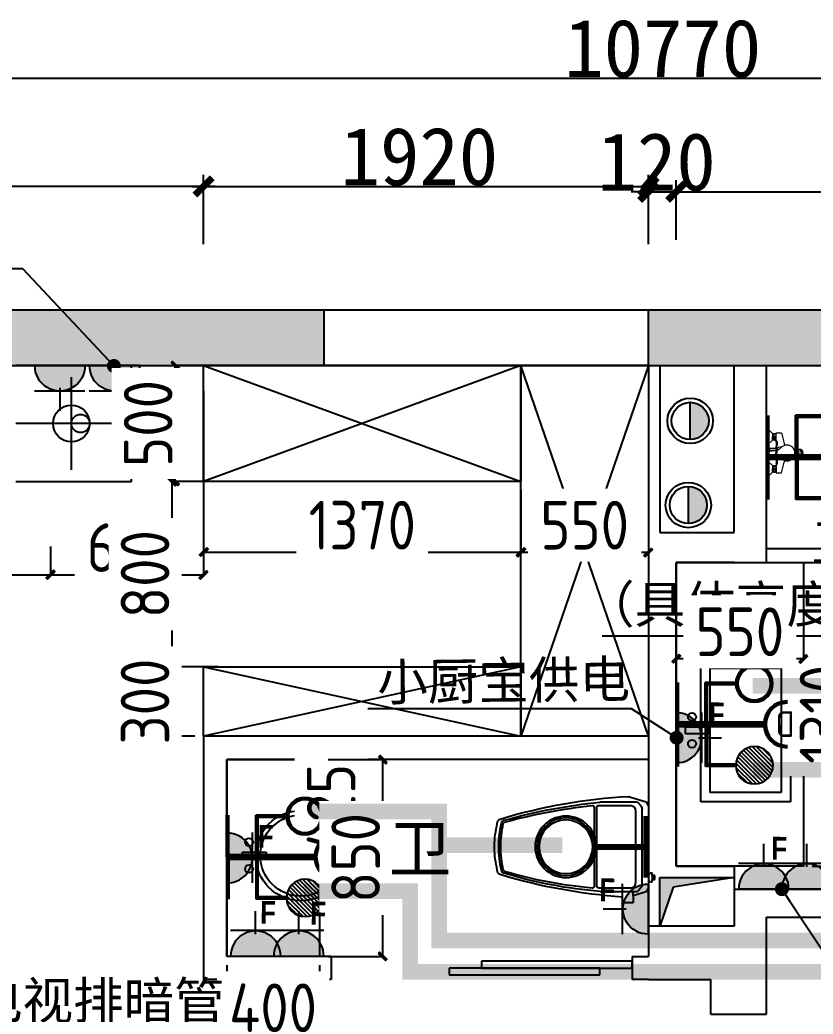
# Model space of a CAD drawing. Extents: x -74236 to 286982, y -14633 to 132816.
# Drawn here: x 120042 to 123466, y 112126 to 116417 of the extents above; entities that cross this region are included whole.
import ezdxf
from ezdxf.enums import TextEntityAlignment as Align

# ---------------------------------------------------------------- set-up
doc = ezdxf.new("R2010")
doc.units = 0
doc.header["$LTSCALE"] = 10
doc.header["$MEASUREMENT"] = 0
doc.header["$PDSIZE"] = 5
doc.linetypes.add('ACAD_ISO03W100', pattern=[30, 12, -18])
doc.linetypes.add('AUDIT_I_120326220249-0', pattern=[0.375, 0.25, -0.125])
for name, color, linetype in [('1活动家具', 4, 'Continuous'), ('8强弱电布置', 3, 'Continuous'), ('9给排水管线', 3, 'Continuous'), ('图框', 4, 'Continuous'), ('家具尺寸', 7, 'Continuous')]:
    doc.layers.add(name, color=color, linetype=linetype)
doc.layers.add('细线', color=251, linetype='Continuous', lineweight=9)
doc.styles.add('pw50', font='simhei.ttf', dxfattribs={"height": 100})
doc.styles.add('ROMANS', font='romans.shx', dxfattribs={"width": 0.7, "bigfont": 'hzdxf.shx'})
doc.styles.get("Standard").update_dxf_attribs({"font": 'gbenor.shx', "bigfont": 'gbcbig.shx'})
doc.styles.add('STYLE1', font='swisscbo.ttf')
doc.styles.add('宋体', font='')
doc.styles.get('宋体').set_extended_font_data('SimSun')
doc.dimstyles.new('TZ1-1', dxfattribs={"dimscale": 60, "dimtxt": 1.5, "dimasz": 1.5, "dimexe": 2, "dimexo": 1, "dimgap": 1, "dimtad": 1, "dimdec": 0, "dimrnd": 0.7, "dimzin": 0, "dimdsep": 46, "dimtxsty": 'ROMANS', "dimblk": 'ARCHTICK', "dimcen": 0, "dimdle": 2, "dimclrd": 250, "dimclre": 9, "dimclrt": 1, "dimadec": 0, "dimazin": 0, "dimtfac": 1, "dimtdec": 0, "dimtix": 1, "dimtmove": 2, "dimatfit": 3, "dimldrblk": 'DOT', "dimfxl": 1, "dimtolj": 1, "dimtzin": 0, "dimarcsym": 0})
doc.dimstyles.new('wl20', dxfattribs={"dimscale": 60, "dimtxt": 1.8, "dimasz": 0.03, "dimexe": 0, "dimexo": 0.625, "dimgap": 0.2, "dimtad": 1, "dimdec": 0, "dimrnd": 0.05, "dimdsep": 46, "dimtxsty": 'Standard', "dimblk": 'BZ', "dimcen": 0.06, "dimclrd": 127, "dimclre": 127, "dimclrt": 1, "dimadec": 0, "dimazin": 0, "dimtfac": 1, "dimtdec": 0, "dimtix": 1, "dimtmove": 2, "dimatfit": 3, "dimldrblk": 'jt', "dimfxl": 1, "dimtvp": 1, "dimtfill": 1, "dimtolj": 1, "dimtzin": 0, "dimarcsym": 0})

# ---------------------------------------------------------------- blocks, each defined once
blk = doc.blocks.new('fghjk')
at = {"layer": '9给排水管线', "color": 8}
for p, q in [((60035.8, -550976.5), (60095.2, -550917.1)), ((60035.8, -550964.6), (60083.4, -550917.1)), ((60037.9, -550986.3), (60105.1, -550919.1)), ((60040.4, -550948.2), (60067, -550921.6)), ((60041.3, -550994.8), (60113.6, -550922.5)), ((60045.8, -551002.2), (60120.9, -550927)), ((60051.3, -551008.6), (60127.3, -550932.5)), ((60057.7, -551014), (60132.8, -550938.9)), ((60065.1, -551018.5), (60137.3, -550946.3)), ((60073.6, -551021.9), (60140.7, -550954.8)), ((59867.5, -550967.1), (59867.5, -551209.2)), ((59951.5, -550970.5), (59951.5, -551205.8)), ((60083.4, -551024), (60142.7, -550964.6)), ((60095.3, -551024), (60142.7, -550976.5)), ((60111.8, -551019.4), (60138.1, -550993)), ((60116.3, -551084.8), (59870.8, -551084.8)), ((60116.2, -551088.2), (59870.8, -551088.2)), ((60116.3, -551091.5), (59870.8, -551091.5))]:
    blk.add_line(p, q, dxfattribs=at)
at = {"layer": '9给排水管线'}
for p, q in [((59864.1, -550967.1), (59864.1, -551209.2)), ((59870.8, -550967.1), (59870.8, -551209.2)), ((59948.1, -550967.1), (59948.1, -551209.2)), ((60035.5, -550967.1), (59948.1, -550967.1)), ((60035.5, -550970.5), (59951.5, -550970.5)), ((59954.8, -550973.9), (59954.8, -551202.4)), ((60035.5, -550973.9), (59954.8, -550973.9)), ((60116.5, -551081.4), (59870.8, -551081.4)), ((60116.5, -551094.9), (59870.8, -551094.9)), ((60035.5, -551209.2), (59948.1, -551209.2)), ((60035.5, -551205.8), (59951.5, -551205.8)), ((60035.5, -551202.4), (59954.8, -551202.4))]:
    blk.add_line(p, q, dxfattribs=at)
for centre, radius in [((60089.3, -550970.5), 53.8), ((60183.4, -551088.2), 67.2), ((60089.3, -551205.8), 53.8)]:
    blk.add_circle(centre, radius, dxfattribs=at)
at = {"layer": '9给排水管线', "color": 8}
for centre, radius in [((60183.4, -551088.2), 63.9), ((60183.4, -551088.2), 60.5), ((60089.3, -551205.8), 50.4), ((60089.3, -551205.8), 47.1)]:
    blk.add_circle(centre, radius, dxfattribs=at)
at = {"layer": '9给排水管线', "color": 8, "text_generation_flag": 4}
blk.add_text('D', height=73.9, rotation=180, dxfattribs=at).set_placement((60177.5, -551088.9), align=Align.MIDDLE_CENTER)
blk = doc.blocks.new('_Dot')
at = {"color": 0, "linetype": 'ByBlock', "lineweight": -2}
blk.add_line((-0.5, 0), (-1, 0), dxfattribs=at)
at = {"color": 0, "linetype": 'ByBlock', "const_width": 0.5}
blk.add_lwpolyline([(-0.25, 0, 1), (0.25, 0, 1)], format="xyb", close=True, dxfattribs=at)
blk = doc.blocks.new('fdgfsz')
for points in [[(145772.2, 99117.6), (141642.2, 99117.6), (141642.2, 98609.1), (141882.2, 98643.3), (141882.2, 98877.6), (145772.2, 98877.6)], [(149582.2, 99117.6), (147172.2, 99117.6), (147172.2, 98877.6), (149342.2, 98877.6), (149582.2, 98877.6)], [(147542.2, 96667.6), (147222.2, 96667.6), (147222.2, 96457.6), (147279.5, 96626.3)]]:
    blk.add_hatch(color=8).paths.add_polyline_path(points)
at = {"ltscale": 3}
for points in [[(147352.7, 98719), (147352.7, 98558.6, 0.414214), (147432.9, 98638.8, 0.414214)], [(147344.8, 98355.8), (147344.8, 98195.4, 0.414214), (147425, 98275.6, 0.414214)]]:
    blk.add_hatch(color=8, dxfattribs=at).paths.add_polyline_path(points)
at = {"color": 8}
for p, q in [((141832.2, 100117.6), (152702.2, 100117.6)), ((145252.2, 99400.9), (145252.2, 99700.9)), ((145252.2, 99400.9), (145252.2, 99700.9)), ((147172.2, 99400.9), (147172.2, 99700.9)), ((145302.2, 99650.9), (141832.2, 99650.9)), ((145202.2, 99650.9), (147222.2, 99650.9)), ((147172.2, 99450.9), (147172.2, 99677.7)), ((147292.2, 99419.9), (147292.2, 99677.7)), ((147292.2, 99419.9), (147292.2, 99677.7)), ((147172.2, 99627.7), (147097.2, 99627.7)), ((147172.2, 99627.7), (147292.2, 99627.7)), ((147242.2, 99627.7), (149392.2, 99627.7)), ((147292.2, 99627.7), (147367.2, 99627.7)), ((141642.2, 99117.6), (149582.2, 99117.6)), ((145772.2, 98877.6), (145772.2, 99117.6)), ((147172.2, 98877.6), (147172.2, 99117.6)), ((141882.2, 98877.6), (149342.2, 98877.6)), ((147172.2, 98877.6), (147172.2, 96327.6)), ((147222.2, 98877.6), (147222.2, 98157.6)), ((147542.2, 98157.6), (147542.2, 98877.6)), ((147682.2, 98027.6), (147682.2, 98877.6)), ((147222.2, 98157.6), (147542.2, 98157.6)), ((147542.2, 98027.6), (147292.2, 98027.6)), ((147292.2, 98027.6), (147292.2, 96717.6)), ((147542.2, 98027.6), (147682.2, 98027.6)), ((147172.2, 97277.6), (145252.2, 97277.6)), ((145252.2, 97277.6), (145252.2, 96227.6)), ((147172.2, 97177.6), (145352.2, 97177.6)), ((145352.2, 97177.6), (145352.2, 96327.6)), ((147292.2, 96717.6), (147542.2, 96717.6)), ((147542.2, 96717.6), (147542.2, 96457.6)), ((147222.2, 96457.6), (147222.2, 96667.6)), ((147222.2, 96667.6), (147542.2, 96667.6)), ((147542.2, 96667.6), (147279.5, 96626.3)), ((147542.2, 96667.6), (147279.5, 96626.3)), ((147279.5, 96626.3), (147222.2, 96457.6)), ((147279.5, 96626.3), (147222.2, 96457.6)), ((147542.2, 96617.6), (148572.2, 96617.6)), ((147682.2, 96078.6), (147682.2, 96497.6)), ((147682.2, 96497.6), (148572.2, 96497.6)), ((147542.2, 96457.6), (147172.2, 96457.6)), ((147172.2, 96457.6), (147172.2, 96457.6)), ((145802.2, 96327.6), (145352.2, 96327.6)), ((145802.2, 96327.6), (145802.2, 96227.6)), ((147102.2, 96327.6), (147102.2, 96227.6)), ((147102.2, 96327.6), (147172.2, 96327.6)), ((145802.2, 96227.6), (145252.2, 96227.6)), ((147172.2, 96227.6), (147102.2, 96227.6)), ((147172.2, 96227.6), (147442.2, 96227.6)), ((147442.2, 96078.6), (147442.2, 96227.6)), ((147442.2, 96078.6), (147682.2, 96078.6))]:
    blk.add_line(p, q, dxfattribs=at)
at = {"color": 8, "ltscale": 3}
for p, q in [((147352.7, 98558.6), (147352.7, 98719)), ((147344.8, 98195.4), (147344.8, 98355.8))]:
    blk.add_line(p, q, dxfattribs=at)
at = {"color": 8, "linetype": 'ByBlock', "const_width": 30}
for points in [[(145289.7, 99688.4), (145214.7, 99613.4)], [(145214.7, 99613.4), (145289.7, 99688.4)], [(147134.7, 99613.4), (147209.7, 99688.4)], [(147134.7, 99590.2), (147209.7, 99665.2)], [(147329.7, 99665.2), (147254.7, 99590.2)], [(147329.7, 99665.2), (147254.7, 99590.2)]]:
    blk.add_lwpolyline(points, dxfattribs=at)
at = {"color": 8, "ltscale": 3}
for centre, radius in [((147352.7, 98638.8), 98), ((147352.7, 98638.8), 80.2), ((147344.8, 98275.6), 98), ((147344.8, 98275.6), 80.2)]:
    blk.add_circle(centre, radius, dxfattribs=at)
at = {"layer": '1活动家具', "color": 8}
for p, q in [((144941, 98877.6), (144441, 98877.6)), ((144941, 98377.6), (144941, 98877.6)), ((147172.2, 98877.6), (145252.2, 98877.6)), ((146622.2, 98877.6), (145252.2, 98377.6)), ((145252.2, 98877.6), (146622.2, 98377.6)), ((145252.2, 98377.6), (145252.2, 98877.6)), ((145252.2, 98877.6), (146622.2, 98877.6)), ((146622.2, 98877.6), (146622.2, 98377.6)), ((147172.2, 97277.6), (146622.2, 98877.6)), ((147172.2, 98877.6), (146622.2, 97277.6)), ((146622.2, 97277.6), (146622.2, 98877.6)), ((146622.2, 98877.6), (147172.2, 98877.6)), ((147172.2, 98877.6), (147172.2, 97277.6)), ((144681.3, 98427.6), (144681.3, 98827.6)), ((144891, 98627.6), (144441, 98627.6)), ((144760.3, 98627.6), (144681.3, 98627.6)), ((144441, 98377.6), (144941, 98377.6)), ((146622.2, 98377.6), (145252.2, 98377.6)), ((146622.2, 98377.6), (145252.2, 98377.6)), ((146622.2, 97277.6), (146622.2, 98377.6)), ((147682.2, 98087.6), (149342.2, 98087.6)), ((147292.2, 96717.6), (147292.2, 98027.6)), ((147292.2, 98027.6), (147841.8, 98027.6)), ((147682.2, 98027.6), (149342.2, 98027.6)), ((147841.8, 98027.6), (147841.8, 96717.6)), ((146622.2, 97577.6), (145252.2, 97277.6)), ((145252.2, 97577.6), (146622.2, 97277.6)), ((145252.2, 97277.6), (145252.2, 97577.6)), ((145252.2, 97577.6), (146622.2, 97577.6)), ((146622.2, 97577.6), (146622.2, 97277.6)), ((147399.3, 96994.7), (147399.3, 97611.8)), ((147399.3, 97611.8), (147785.6, 97611.8)), ((147785.6, 97611.8), (147785.6, 96994.7)), ((147439.3, 97034.7), (147439.3, 97571.8)), ((147439.3, 97571.8), (147745.6, 97571.8)), ((147745.6, 97571.8), (147745.6, 97034.7)), ((147172.2, 97277.6), (145252.2, 97277.6)), ((146622.2, 97277.6), (145252.2, 97277.6)), ((147172.2, 97277.6), (146622.2, 97277.6)), ((147332.4, 97288.7), (147332.4, 97317.8)), ((147332.4, 97317.8), (147434.6, 97317.8)), ((147434.6, 97288.7), (147332.4, 97288.7)), ((147434.6, 97317.8), (147434.6, 97288.7)), ((145352.2, 96327.6), (145352.2, 97177.6)), ((145352.2, 97177.6), (145751.8, 97177.6)), ((145751.8, 97177.6), (145751.8, 96907.8)), ((147086.5, 97018.2), (147163, 96994.5)), ((147745.6, 97034.7), (147439.3, 97034.7)), ((146959.4, 96979.2), (147097.9, 96979.2)), ((147123.1, 96993.5), (146963.3, 96993.5)), ((147163, 96994.5), (147172.2, 96977.4)), ((147172.2, 96977.4), (147172.2, 96800.8)), ((147785.6, 96994.7), (147399.3, 96994.7)), ((146938.1, 96970.9), (146938.1, 96630.6)), ((146949.8, 96630.3), (146949.8, 96971.3)), ((147116.6, 96954.2), (147116.6, 96647.4)), ((147145.4, 96637.4), (147145.4, 96964.1)), ((146508.3, 96800.8), (146508.3, 96817.9)), ((145420.3, 96748.5), (145420.3, 96777.6)), ((145420.3, 96777.6), (145522.6, 96777.6)), ((145522.6, 96777.6), (145522.6, 96748.5)), ((146508.3, 96783.6), (146508.3, 96800.8)), ((147172.2, 96800.8), (147172.2, 96624.2)), ((145522.6, 96748.5), (145420.3, 96748.5)), ((147188.8, 96676.5), (147188.8, 96688.1)), ((147188.8, 96676.5), (147188.8, 96659.5)), ((147200.5, 96676.5), (147188.8, 96676.5)), ((147189.7, 96676.2), (147190.1, 96660.1)), ((147191.5, 96676.3), (147192.9, 96659.7)), ((147195.4, 96659.8), (147194.6, 96676.6)), ((147196.7, 96676.4), (147196.9, 96659.8)), ((147198.4, 96676.5), (147198.6, 96659.8)), ((147200.5, 96659.5), (147200.5, 96676.5)), ((147841.8, 96717.6), (147292.2, 96717.6)), ((147188.8, 96647.9), (147188.8, 96659.5)), ((147188.8, 96659.5), (147200.5, 96659.5)), ((147188.8, 96647.9), (147188.8, 96647.9)), ((145751.8, 96617.3), (145751.8, 96327.6)), ((147097.9, 96622.4), (146959.4, 96622.4)), ((146963.4, 96608.1), (147123.1, 96608.1)), ((147060.6, 96583.9), (147060.6, 96608.1)), ((147106.3, 96589.5), (147106.3, 96608.1)), ((147163, 96607), (147106.3, 96589.5)), ((147106.3, 96589.5), (147106.3, 96558.3)), ((147172.2, 96624.2), (147163, 96607)), ((147060.6, 96558.3), (147060.6, 96583.9)), ((147106.3, 96558.3), (147060.6, 96558.3)), ((145751.8, 96327.6), (145352.2, 96327.6)), ((147102.2, 96307.8), (146452.2, 96307.8)), ((146452.2, 96307.8), (146452.2, 96277.6)), ((147102.2, 96277.6), (147102.2, 96307.8)), ((146962.2, 96277.6), (146312.2, 96277.6)), ((146312.2, 96277.6), (146312.2, 96247.5)), ((146312.2, 96247.5), (146962.2, 96247.5)), ((146452.2, 96277.6), (147102.2, 96277.6)), ((146962.2, 96247.5), (146962.2, 96277.6))]:
    blk.add_line(p, q, dxfattribs=at)
for centre, radius in [((144681.3, 98627.6), 79), ((144720.8, 98627.6), 39.5), ((147360.6, 97361.1), 17.3), ((147360.6, 97245.4), 17.3), ((145672, 96762.6), 194.8), ((145672, 96762.6), 175), ((145448.5, 96820.9), 17.3), ((145448.5, 96705.2), 17.3)]:
    blk.add_circle(centre, radius, dxfattribs=at)
at = {"layer": '1活动家具', "color": 8, "extrusion": (0, 0, -1)}
for centre, major_axis, start_param, end_param in [((147224.9, 94603.4), (-2386.9, -391.6), 1.44464, 1.676182), ((147210.3, 94557.6), (-1731.3, 1731.3), 0.511868, 0.684338), ((147195.7, 94559.1), (-1721.6, -1721.6), 2.088364, 2.246368), ((146929.8, 96970.9), (-5.87, 5.87), 0.669789, 2.356194), ((146959.4, 96969.4), (-6.91, 6.91), -0.594301, 0.785398), ((147092.5, 96955.7), (-17.1, -17.1), 2.580648, 3.989383), ((147100.7, 96953.4), (-32.5, 32.5), 1.295415, 2.120678), ((146954.5, 96798.3), (-315.8, -315.8), 0.829413, 1.044811), ((146542.4, 96898.9), (-17, 17), -0.166727, 0.516829), ((146988, 96801.4), (-326.3, -326.3), 0.784045, 1.006308), ((146988, 96801.4), (-320.4, 320.4), -0.786776, -0.564368), ((146554.2, 96899), (-11.9, -11.9), 0.99502, 2.036929), ((146554.2, 96899), (-5.99, 5.99), -0.580396, 0.447488), ((146954.5, 96803.3), (-315.8, 315.8), -1.044811, -0.829413), ((146988, 96800.2), (-326.3, 326.3), -1.006308, -0.784045), ((146988, 96800.2), (-320.4, 320.4), -1.006428, -0.78402), ((146542.4, 96702.7), (-17, 17), 4.19556, 4.879116), ((147229.5, 98996.7), (-1710.3, -1710.3), 5.567663, 5.788575), ((146554.2, 96702.5), (-11.9, -11.9), 5.82314, 6.858961), ((146554.2, 96702.5), (-5.99, -5.99), 5.835697, 6.863581), ((147120.9, 98572.4), (-1393.4, -1393.4), 5.577814, 5.792339), ((147105.8, 98571.1), (-1907.8, 434.7), 4.578844, 4.775635), ((147187.9, 96670), (-12.8, -12.8), 1.308588, 2.40594), ((147092.5, 96645.9), (-17.1, 17.1), 2.293802, 3.702538), ((147100.7, 96648.2), (-32.5, 32.5), 2.591711, 3.416974), ((147187.9, 96666), (-12.8, 12.8), 3.877245, 4.974598), ((146929.8, 96630.6), (-5.87, 5.87), 2.356194, 4.024956), ((146959.4, 96632.1), (-6.91, 6.91), 3.926991, 5.30669)]:
    blk.add_ellipse(centre, major_axis=major_axis, ratio=1, start_param=start_param, end_param=end_param, dxfattribs=at)
at = {"layer": '细线', "color": 8}
for p, q in [((147682.2, 98602.9), (147689.4, 98602.9)), ((147682.2, 98538.1), (147682.2, 98602.9)), ((147689.4, 98602.9), (147689.4, 98538.1)), ((147689.4, 98602.9), (147707.4, 98584.9)), ((147707.4, 98584.9), (147707.4, 98583.1)), ((147707.4, 98583.1), (147711.9, 98583.1)), ((147707.4, 98583.1), (147707.4, 98570.5)), ((147707.4, 98557.9), (147707.4, 98570.5)), ((147711.9, 98583.1), (147713.7, 98584.9)), ((147711.9, 98583.1), (147711.9, 98570.5)), ((147713.7, 98581.3), (147711.9, 98578.6)), ((147711.9, 98575), (147713.7, 98573.2)), ((147711.9, 98557.9), (147711.9, 98570.5)), ((147711.9, 98566), (147713.7, 98567.8)), ((147713.7, 98581.3), (147713.7, 98584.9)), ((147713.7, 98584.9), (147720.9, 98584.9)), ((147720.9, 98581.3), (147713.7, 98581.3)), ((147713.7, 98573.2), (147720.9, 98573.2)), ((147713.7, 98573.2), (147713.7, 98570.5)), ((147713.7, 98567.8), (147713.7, 98570.5)), ((147713.7, 98567.8), (147720.9, 98567.8)), ((147720.9, 98584.9), (147720.9, 98581.3)), ((147720.9, 98584.9), (147722.7, 98583.1)), ((147720.9, 98581.3), (147722.7, 98579.5)), ((147720.9, 98573.2), (147722.7, 98575)), ((147720.9, 98573.2), (147720.9, 98570.5)), ((147720.9, 98567.8), (147720.9, 98570.5)), ((147720.9, 98567.8), (147722.7, 98566)), ((147724.5, 98583.1), (147722.7, 98583.1)), ((147722.7, 98583.1), (147722.7, 98570.5)), ((147722.7, 98557.9), (147722.7, 98570.5)), ((147724.5, 98583.1), (147724.5, 98587.6)), ((147724.5, 98587.6), (147747, 98587.6)), ((147724.5, 98557.9), (147724.5, 98583.1)), ((147747, 98587.6), (147758.7, 98541.7)), ((147689.4, 98538.1), (147682.2, 98538.1)), ((147682.2, 98512), (147682.2, 98521)), ((147682.2, 98521), (147723.6, 98521)), ((147689.4, 98538.1), (147707.4, 98556.1)), ((147707.4, 98557.9), (147711.9, 98557.9)), ((147707.4, 98556.1), (147707.4, 98557.9)), ((147713.7, 98559.7), (147711.9, 98562.4)), ((147711.9, 98557.9), (147713.7, 98556.1)), ((147720.9, 98559.7), (147713.7, 98559.7)), ((147713.7, 98559.7), (147713.7, 98556.1)), ((147713.7, 98556.1), (147720.9, 98556.1)), ((147720.9, 98559.7), (147722.7, 98561.5)), ((147720.9, 98556.1), (147720.9, 98559.7)), ((147720.9, 98556.1), (147722.7, 98557.9)), ((147724.5, 98557.9), (147722.7, 98557.9)), ((147723.6, 98521), (147723.6, 98514.6)), ((147724.5, 98548), (147724.5, 98557.9)), ((147735.8, 98515.7), (147748.2, 98526.3)), ((147699, 98512), (147682.2, 98512)), ((147699, 98488.6), (147682.2, 98488.6)), ((147682.2, 98488.6), (147682.2, 98479.6)), ((147682.2, 98479.6), (147723.6, 98479.6)), ((147687.6, 98511.1), (147721.8, 98513.8)), ((147687.6, 98511.1), (147687.6, 98500.3)), ((147687.6, 98489.5), (147687.6, 98500.3)), ((147687.6, 98489.5), (147721.8, 98486.8)), ((147687.7, 98508.8), (147721.9, 98511.5)), ((147687.7, 98491.7), (147721.9, 98489)), ((147689.4, 98511.1), (147689.4, 98500.3)), ((147689.4, 98489.5), (147689.4, 98500.3)), ((147721.8, 98513.8), (147721.8, 98500.3)), ((147721.8, 98486.8), (147721.8, 98500.3)), ((147723.6, 98479.6), (147723.6, 98486)), ((147727.2, 98513.8), (147727.2, 98500.3)), ((147727.2, 98513.8), (147730.5, 98513.8)), ((147727.2, 98486.8), (147727.2, 98500.3)), ((147727.2, 98486.8), (147730.5, 98486.8)), ((147735.8, 98484.8), (147748.2, 98474.2)), ((147799.1, 98519), (147825.3, 98516.5)), ((147799.5, 98518.3), (147821.7, 98515.6)), ((147800.2, 98483.4), (147825.3, 98485.9)), ((147800.6, 98484.2), (147821.7, 98486.8)), ((147802, 98513.5), (147813.6, 98512)), ((147802.7, 98488.9), (147813.6, 98490.4)), ((147689.4, 98464.3), (147682.2, 98464.3)), ((147682.2, 98464.3), (147682.2, 98431)), ((147689.4, 98399.5), (147689.4, 98464.3)), ((147689.4, 98464.3), (147707.4, 98446.3)), ((147707.4, 98446.3), (147707.4, 98444.5)), ((147707.4, 98444.5), (147707.4, 98431.9)), ((147707.4, 98444.5), (147711.9, 98444.5)), ((147711.9, 98444.5), (147713.7, 98446.3)), ((147711.9, 98444.5), (147711.9, 98431.9)), ((147713.7, 98442.7), (147711.9, 98440)), ((147711.9, 98436.4), (147713.7, 98434.6)), ((147713.7, 98446.3), (147720.9, 98446.3)), ((147713.7, 98442.7), (147713.7, 98446.3)), ((147720.9, 98442.7), (147713.7, 98442.7)), ((147713.7, 98434.6), (147713.7, 98431.9)), ((147713.7, 98434.6), (147720.9, 98434.6)), ((147720.9, 98446.3), (147722.7, 98444.5)), ((147720.9, 98446.3), (147720.9, 98442.7)), ((147720.9, 98442.7), (147722.7, 98440.9)), ((147720.9, 98434.6), (147722.7, 98436.4)), ((147720.9, 98434.6), (147720.9, 98431.9)), ((147722.7, 98444.5), (147722.7, 98431.9)), ((147724.5, 98444.5), (147722.7, 98444.5)), ((147724.5, 98454.4), (147724.5, 98444.5)), ((147724.5, 98444.5), (147724.5, 98419.3)), ((147747, 98414.8), (147758.7, 98460.7)), ((147682.2, 98431), (147682.2, 98412.1)), ((147682.2, 98412.1), (147682.2, 98399.5)), ((147682.2, 98399.5), (147689.4, 98399.5)), ((147689.4, 98399.5), (147707.4, 98417.5)), ((147707.4, 98419.3), (147707.4, 98431.9)), ((147707.4, 98419.3), (147711.9, 98419.3)), ((147707.4, 98417.5), (147707.4, 98419.3)), ((147711.9, 98419.3), (147711.9, 98431.9)), ((147711.9, 98427.4), (147713.7, 98429.2)), ((147713.7, 98421.1), (147711.9, 98423.8)), ((147711.9, 98419.3), (147713.7, 98417.5)), ((147713.7, 98429.2), (147713.7, 98431.9)), ((147713.7, 98429.2), (147720.9, 98429.2)), ((147720.9, 98421.1), (147713.7, 98421.1)), ((147713.7, 98421.1), (147713.7, 98417.5)), ((147713.7, 98417.5), (147720.9, 98417.5)), ((147720.9, 98429.2), (147720.9, 98431.9)), ((147720.9, 98429.2), (147722.7, 98427.4)), ((147720.9, 98421.1), (147722.7, 98422.9)), ((147720.9, 98417.5), (147720.9, 98421.1)), ((147720.9, 98417.5), (147722.7, 98419.3)), ((147722.7, 98419.3), (147722.7, 98431.9)), ((147724.5, 98419.3), (147722.7, 98419.3)), ((147724.5, 98419.3), (147724.5, 98414.8)), ((147724.5, 98414.8), (147747, 98414.8))]:
    blk.add_line(p, q, dxfattribs=at)
for centre, radius, start, end in [((147713, 98529.5), 11, 309.2318, 343.3881), ((147681.5, 98538.9), 44, 343.3881, 11.84), ((147687.5, 98539.7), 42, 329.2774, 8.8068), ((147744.3, 98501.5), 24.3, 82.7672, 147.1919), ((147718.4, 98544.5), 10.8, 8.8068, 55.204), ((147770.4, 98500.3), 34.2, 229.5542, 130.4458), ((147787, 98548.9), 29.2, 194.3003, 211.8624), ((147707.9, 98500.3), 22.9, 151.9275, 208.0725), ((147724.5, 98510.2), 4.5, 53.1301, 126.8699), ((147724.5, 98490.4), 4.5, 233.1301, 306.8699), ((147713, 98472.8), 11, 16.6119, 37.7119), ((147687.5, 98462.6), 42, 351.1932, 30.7226), ((147744.3, 98500.9), 24.3, 218.018, 272.6898), ((147730.5, 98521.9), 8.1, 270, 310.4458), ((147730.5, 98478.7), 8.1, 49.5542, 90), ((147812.3, 98501.7), 10.4, 357.2058, 82.4054), ((147812.3, 98500.7), 10.4, 277.5946, 2.7942), ((147813.5, 98498.1), 19.3, 9.0595, 64.6803), ((147819.7, 98499.2), 16.5, 6.9811, 83.0189), ((147813.5, 98504.2), 19.3, 295.3197, 350.9405), ((147819.7, 98503.2), 16.5, 276.9811, 353.0189), ((147823.7, 98499.5), 17, 5.4923, 84.5077), ((147823.7, 98502.8), 17, 275.4923, 354.5077), ((147681.5, 98463.4), 44, 348.16, 16.6119), ((147718.4, 98457.8), 10.8, 304.796, 351.1932), ((147787, 98453.5), 29.2, 151.6884, 165.6997)]:
    blk.add_arc(centre, radius, start, end, dxfattribs=at)
at = {"color": 8, "style": '宋体'}
for s, p in [('10770', (146809.1, 100122.6)), ('1920', (145843.5, 99655.9)), ('120', (146952.9, 99632.7))]:
    blk.add_text(s, height=250, dxfattribs=at).set_placement(p)
at = {"layer": '1活动家具', "color": 8, "style": 'pw50'}
blk.add_text('主卫', height=200, dxfattribs=at).set_placement((145776.7, 96693.2))
blk = doc.blocks.new('wsreyhurj')
at = {"layer": '8强弱电布置'}
blk.add_hatch(color=256, dxfattribs=at).paths.add_polyline_path([(3424.5, -572418.9), (3100.4, -572418.9, -1.018497)])
for p, q in [((3261.4, -572278.6), (3261.4, -572129.2)), ((3424, -572255.9), (3098, -572255.9)), ((3423.9, -572422.6), (3099.9, -572422.6))]:
    blk.add_line(p, q, dxfattribs=at)
blk.add_arc((3261.9, -572419.7), 162, 358.94996, 181.05004, dxfattribs=at)
blk = doc.blocks.new('BZ')
at = {"layer": '图框', "linetype": 'Continuous'}
blk.add_hatch(color=2, dxfattribs=at).paths.add_polyline_path([(9.6, 6.5), (6.6, 9.4), (-10.5, -7.5), (-7.4, -10.7)])
blk.add_lwpolyline([(-7.4, -10.7), (9.6, 6.5), (6.6, 9.4), (-10.5, -7.5), (-7.4, -10.7)], dxfattribs=at)
blk = doc.blocks.new('*D482')
at = {"layer": '8强弱电布置', "color": 127, "lineweight": -2, "transparency": 16777216}
for p, q in [((118073.8, 114143.5), (118073.8, 114022)), ((120173.8, 114143.5), (120173.8, 114022)), ((118075.6, 114022), (120172, 114022))]:
    blk.add_line(p, q, dxfattribs=at)
at = {"layer": 'Defpoints', "color": 0, "transparency": 16777216}
for p in [(118073.8, 114181), (120173.8, 114181), (120173.8, 114022)]:
    blk.add_point(p, dxfattribs=at)
at = {"layer": '8强弱电布置', "color": 127, "lineweight": -2, "transparency": 16777216, "xscale": 1.8, "yscale": 1.8, "zscale": 1.8, "rotation": 180}
blk.add_blockref('BZ', (118073.8, 114022), dxfattribs=at)
at = {"layer": '8强弱电布置', "color": 127, "lineweight": -2, "transparency": 16777216, "xscale": 1.8, "yscale": 1.8, "zscale": 1.8}
blk.add_blockref('BZ', (120173.8, 114022), dxfattribs=at)
at = {"layer": '8强弱电布置', "color": 1, "transparency": 16777216, "insert": (119123.8, 114139), "char_height": 210, "attachment_point": 5, "bg_fill": 3, "box_fill_scale": 1.25, "bg_fill_color": 256, "bg_fill_true_color": 13158600, "bg_fill_transparency": 0}
blk.add_mtext('\\A1;2100', dxfattribs=at)
blk = doc.blocks.new('jt')
at = {"layer": '图框', "linetype": 'Continuous'}
blk.add_hatch(color=2, dxfattribs=at).paths.add_polyline_path([(-22, 17.7), (-16.7, 22.2), (0, 0), (-16.7, -22), (-22, -17.6), (-5.7, 0)])
blk.add_lwpolyline([(-22, 17.7), (-16.7, 22.2), (0, 0), (-16.7, -22), (-22, -17.6), (-5.7, 0), (-22, 17.7)], dxfattribs=at)
blk = doc.blocks.new('*D483')
at = {"layer": '8强弱电布置', "color": 127, "lineweight": -2, "transparency": 16777216}
for p, q in [((120835, 114817.1), (120835, 114022)), ((120173.8, 114143.5), (120173.8, 114022)), ((120175.6, 114022), (120833.2, 114022))]:
    blk.add_line(p, q, dxfattribs=at)
at = {"layer": 'Defpoints', "color": 0, "transparency": 16777216}
for p in [(120835, 114854.6), (120173.8, 114181), (120835, 114022)]:
    blk.add_point(p, dxfattribs=at)
at = {"layer": '8强弱电布置', "color": 127, "lineweight": -2, "transparency": 16777216, "xscale": 1.8, "yscale": 1.8, "zscale": 1.8, "rotation": 180}
blk.add_blockref('BZ', (120173.8, 114022), dxfattribs=at)
at = {"layer": '8强弱电布置', "color": 127, "lineweight": -2, "transparency": 16777216, "xscale": 1.8, "yscale": 1.8, "zscale": 1.8}
blk.add_blockref('BZ', (120835, 114022), dxfattribs=at)
at = {"layer": '8强弱电布置', "color": 1, "transparency": 16777216, "insert": (120504.4, 114139), "char_height": 210, "attachment_point": 5, "bg_fill": 3, "box_fill_scale": 1.25, "bg_fill_color": 256, "bg_fill_true_color": 13158600, "bg_fill_transparency": 0}
blk.add_mtext('\\A1;661', dxfattribs=at)
blk = doc.blocks.new('*D485')
at = {"layer": '8强弱电布置', "color": 127, "lineweight": -2, "transparency": 16777216}
for p, q in [((121172.3, 113224.6), (121502.6, 113224.6)), ((121502.6, 112801.7), (121502.6, 113222.8)), ((121168.1, 112799.9), (121502.6, 112799.9))]:
    blk.add_line(p, q, dxfattribs=at)
at = {"layer": 'Defpoints', "color": 0, "transparency": 16777216}
for p in [(121134.8, 113224.6), (121130.6, 112799.9)]:
    blk.add_point(p, dxfattribs=at)
at = {"layer": '8强弱电布置', "color": 127, "lineweight": -2, "transparency": 16777216, "xscale": 1.8, "yscale": 1.8, "zscale": 1.8}
for p, rotation in [((121502.6, 113224.6), 90), ((121502.6, 112799.9), 270)]:
    blk.add_blockref('BZ', p, dxfattribs=dict(at, rotation=rotation))
at = {"layer": '8强弱电布置', "color": 1, "transparency": 16777216, "insert": (121385.6, 113012.3), "char_height": 210, "attachment_point": 5, "rotation": 90, "bg_fill": 3, "box_fill_scale": 1.25, "bg_fill_color": 256, "bg_fill_true_color": 13158600, "bg_fill_transparency": 0}
blk.add_mtext('\\A1;425', dxfattribs=at)
at = {"layer": 'Defpoints', "color": 0, "transparency": 16777216}
blk.add_point((121502.6, 113224.6), dxfattribs=at)
blk = doc.blocks.new('tghyt')
at = {"layer": '9给排水管线'}
for p, q in [((61296.7, -550935.4), (61296.7, -551112.2)), ((61302.2, -550935.4), (61302.2, -551112.2)), ((61307.7, -550935.4), (61307.7, -551112.2)), ((61158.6, -551018.3), (61296.7, -551018.3)), ((61158.6, -551023.8), (61296.7, -551023.8)), ((61158.6, -551029.3), (61296.7, -551029.3))]:
    blk.add_line(p, q, dxfattribs=at)
for radius in [88.4, 82.9, 77.3]:
    blk.add_circle((61070.2, -551023.8), radius, dxfattribs=at)
blk = doc.blocks.new('*D565')
at = {"layer": 'Defpoints', "color": 0, "transparency": 16777216}
for p in [(120835, 114424.6), (122205, 114424.6), (122205, 114118.8)]:
    blk.add_point(p, dxfattribs=at)
at = {"layer": '家具尺寸', "color": 127, "lineweight": -2, "transparency": 16777216}
for p, q in [((120835, 114387.1), (120835, 114118.8)), ((122205, 114387.1), (122205, 114118.8)), ((120836.8, 114118.8), (122203.2, 114118.8))]:
    blk.add_line(p, q, dxfattribs=at)
at = {"layer": '家具尺寸', "color": 127, "lineweight": -2, "transparency": 16777216, "xscale": 1.8, "yscale": 1.8, "zscale": 1.8, "rotation": 180}
blk.add_blockref('BZ', (120835, 114118.8), dxfattribs=at)
at = {"layer": '家具尺寸', "color": 127, "lineweight": -2, "transparency": 16777216, "xscale": 1.8, "yscale": 1.8, "zscale": 1.8}
blk.add_blockref('BZ', (122205, 114118.8), dxfattribs=at)
at = {"layer": '家具尺寸', "color": 1, "transparency": 16777216, "insert": (121520, 114235.8), "char_height": 210, "attachment_point": 5, "bg_fill": 3, "box_fill_scale": 1.25, "bg_fill_color": 256, "bg_fill_true_color": 13158600, "bg_fill_transparency": 0}
blk.add_mtext('\\A1;1370', dxfattribs=at)
blk = doc.blocks.new('*D566')
at = {"layer": 'Defpoints', "color": 0, "transparency": 16777216}
for p in [(122205, 114387.1), (122755, 114387.1), (122755, 114118.8)]:
    blk.add_point(p, dxfattribs=at)
at = {"layer": '家具尺寸', "color": 127, "lineweight": -2, "transparency": 16777216}
for p, q in [((122205, 114349.6), (122205, 114118.8)), ((122755, 114349.6), (122755, 114118.8)), ((122206.8, 114118.8), (122753.2, 114118.8))]:
    blk.add_line(p, q, dxfattribs=at)
at = {"layer": '家具尺寸', "color": 127, "lineweight": -2, "transparency": 16777216, "xscale": 1.8, "yscale": 1.8, "zscale": 1.8, "rotation": 180}
blk.add_blockref('BZ', (122205, 114118.8), dxfattribs=at)
at = {"layer": '家具尺寸', "color": 127, "lineweight": -2, "transparency": 16777216, "xscale": 1.8, "yscale": 1.8, "zscale": 1.8}
blk.add_blockref('BZ', (122755, 114118.8), dxfattribs=at)
at = {"layer": '家具尺寸', "color": 1, "transparency": 16777216, "insert": (122480, 114235.8), "char_height": 210, "attachment_point": 5, "bg_fill": 3, "box_fill_scale": 1.25, "bg_fill_color": 256, "bg_fill_true_color": 13158600, "bg_fill_transparency": 0}
blk.add_mtext('\\A1;550', dxfattribs=at)
blk = doc.blocks.new('*D567')
at = {"layer": 'Defpoints', "color": 0, "transparency": 16777216}
for p in [(120699, 114424.6), (120835, 114424.6), (120835, 113624.6)]:
    blk.add_point(p, dxfattribs=at)
at = {"layer": '家具尺寸', "color": 127, "lineweight": -2, "transparency": 16777216}
for p, q in [((120797.5, 114424.6), (120699, 114424.6)), ((120699, 113626.4), (120699, 114422.8)), ((120797.5, 113624.6), (120699, 113624.6))]:
    blk.add_line(p, q, dxfattribs=at)
at = {"layer": '家具尺寸', "color": 127, "lineweight": -2, "transparency": 16777216, "xscale": 1.8, "yscale": 1.8, "zscale": 1.8}
for p, rotation in [((120699, 114424.6), 90), ((120699, 113624.6), 270)]:
    blk.add_blockref('BZ', p, dxfattribs=dict(at, rotation=rotation))
at = {"layer": '家具尺寸', "color": 1, "transparency": 16777216, "insert": (120582, 114024.6), "char_height": 210, "attachment_point": 5, "rotation": 90, "bg_fill": 3, "box_fill_scale": 1.25, "bg_fill_color": 256, "bg_fill_true_color": 13158600, "bg_fill_transparency": 0}
blk.add_mtext('\\A1;800', dxfattribs=at)
blk = doc.blocks.new('*D568')
at = {"layer": 'Defpoints', "color": 0, "transparency": 16777216}
for p in [(120935, 113624.6), (120835, 113324.6)]:
    blk.add_point(p, dxfattribs=at)
at = {"layer": '家具尺寸', "color": 127, "lineweight": -2, "transparency": 16777216}
for p, q in [((120699, 113626.4), (120699, 113628.2)), ((120897.5, 113624.6), (120699, 113624.6)), ((120699, 113624.6), (120699, 113324.6)), ((120797.5, 113324.6), (120699, 113324.6)), ((120699, 113322.8), (120699, 113321))]:
    blk.add_line(p, q, dxfattribs=at)
at = {"layer": '家具尺寸', "color": 127, "lineweight": -2, "transparency": 16777216, "xscale": 1.8, "yscale": 1.8, "zscale": 1.8}
for p, rotation in [((120699, 113624.6), 270), ((120699, 113324.6), 90)]:
    blk.add_blockref('BZ', p, dxfattribs=dict(at, rotation=rotation))
at = {"layer": '家具尺寸', "color": 1, "transparency": 16777216, "insert": (120582, 113474.6), "char_height": 210, "attachment_point": 5, "rotation": 90, "bg_fill": 3, "box_fill_scale": 1.25, "bg_fill_color": 256, "bg_fill_true_color": 13158600, "bg_fill_transparency": 0}
blk.add_mtext('\\A1;300', dxfattribs=at)
at = {"layer": 'Defpoints', "color": 0, "transparency": 16777216}
blk.add_point((120699, 113324.6), dxfattribs=at)
blk = doc.blocks.new('*D569')
at = {"layer": 'Defpoints', "color": 0, "transparency": 16777216}
for p in [(120935, 114924.6), (120935, 114424.6)]:
    blk.add_point(p, dxfattribs=at)
at = {"layer": '家具尺寸', "color": 127, "lineweight": -2, "transparency": 16777216}
for p, q in [((120897.5, 114924.6), (120712.5, 114924.6)), ((120712.5, 114426.4), (120712.5, 114922.8)), ((120897.5, 114424.6), (120712.5, 114424.6))]:
    blk.add_line(p, q, dxfattribs=at)
at = {"layer": '家具尺寸', "color": 127, "lineweight": -2, "transparency": 16777216, "xscale": 1.8, "yscale": 1.8, "zscale": 1.8}
for p, rotation in [((120712.5, 114924.6), 90), ((120712.5, 114424.6), 270)]:
    blk.add_blockref('BZ', p, dxfattribs=dict(at, rotation=rotation))
at = {"layer": '家具尺寸', "color": 1, "transparency": 16777216, "insert": (120595.5, 114674.6), "char_height": 210, "attachment_point": 5, "rotation": 90, "bg_fill": 3, "box_fill_scale": 1.25, "bg_fill_color": 256, "bg_fill_true_color": 13158600, "bg_fill_transparency": 0}
blk.add_mtext('\\A1;500', dxfattribs=at)
at = {"layer": 'Defpoints', "color": 0, "transparency": 16777216}
blk.add_point((120712.5, 114924.6), dxfattribs=at)
blk = doc.blocks.new('*D570')
at = {"layer": 'Defpoints', "color": 0, "transparency": 16777216}
for p in [(121334.6, 113224.6), (121608.4, 113224.6), (121334.6, 112374.6)]:
    blk.add_point(p, dxfattribs=at)
at = {"layer": '家具尺寸', "color": 127, "lineweight": -2, "transparency": 16777216}
for p, q in [((121372.1, 113224.6), (121608.4, 113224.6)), ((121608.4, 112376.4), (121608.4, 113222.8)), ((121372.1, 112374.6), (121608.4, 112374.6))]:
    blk.add_line(p, q, dxfattribs=at)
at = {"layer": '家具尺寸', "color": 127, "lineweight": -2, "transparency": 16777216, "xscale": 1.8, "yscale": 1.8, "zscale": 1.8}
for p, rotation in [((121608.4, 113224.6), 90), ((121608.4, 112374.6), 270)]:
    blk.add_blockref('BZ', p, dxfattribs=dict(at, rotation=rotation))
at = {"layer": '家具尺寸', "color": 1, "transparency": 16777216, "insert": (121491.4, 112799.6), "char_height": 210, "attachment_point": 5, "rotation": 90, "bg_fill": 3, "box_fill_scale": 1.25, "bg_fill_color": 256, "bg_fill_true_color": 13158600, "bg_fill_transparency": 0}
blk.add_mtext('\\A1;850', dxfattribs=at)
blk = doc.blocks.new('*D571')
at = {"layer": 'Defpoints', "color": 0, "transparency": 16777216}
for p in [(120935, 112374.6), (121334.6, 112374.6)]:
    blk.add_point(p, dxfattribs=at)
at = {"layer": '家具尺寸', "color": 127, "lineweight": -2, "transparency": 16777216}
for p, q in [((120935, 112337.1), (120935, 112035.8)), ((121334.6, 112337.1), (121334.6, 112035.8)), ((121332.8, 112035.8), (120936.8, 112035.8))]:
    blk.add_line(p, q, dxfattribs=at)
at = {"layer": '家具尺寸', "color": 127, "lineweight": -2, "transparency": 16777216, "xscale": 1.8, "yscale": 1.8, "zscale": 1.8, "rotation": 180}
blk.add_blockref('BZ', (120935, 112035.8), dxfattribs=at)
at = {"layer": '家具尺寸', "color": 127, "lineweight": -2, "transparency": 16777216, "xscale": 1.8, "yscale": 1.8, "zscale": 1.8}
blk.add_blockref('BZ', (121334.6, 112035.8), dxfattribs=at)
at = {"layer": '家具尺寸', "color": 1, "transparency": 16777216, "insert": (121134.8, 112152.8), "char_height": 210, "attachment_point": 5, "bg_fill": 3, "box_fill_scale": 1.25, "bg_fill_color": 256, "bg_fill_true_color": 13158600, "bg_fill_transparency": 0}
blk.add_mtext('\\A1;400', dxfattribs=at)
at = {"layer": 'Defpoints', "color": 0, "transparency": 16777216}
blk.add_point((120935, 112035.8), dxfattribs=at)
blk = doc.blocks.new('*D572')
at = {"layer": 'Defpoints', "color": 0, "transparency": 16777216}
for p in [(123424.6, 114074.6), (123630.3, 114074.6), (123424.6, 112764.6)]:
    blk.add_point(p, dxfattribs=at)
at = {"layer": '家具尺寸', "color": 127, "lineweight": -2, "transparency": 16777216}
for p, q in [((123462.1, 114074.6), (123630.3, 114074.6)), ((123630.3, 112766.4), (123630.3, 114072.8)), ((123462.1, 112764.6), (123630.3, 112764.6))]:
    blk.add_line(p, q, dxfattribs=at)
at = {"layer": '家具尺寸', "color": 127, "lineweight": -2, "transparency": 16777216, "xscale": 1.8, "yscale": 1.8, "zscale": 1.8}
for p, rotation in [((123630.3, 114074.6), 90), ((123630.3, 112764.6), 270)]:
    blk.add_blockref('BZ', p, dxfattribs=dict(at, rotation=rotation))
at = {"layer": '家具尺寸', "color": 1, "transparency": 16777216, "insert": (123513.3, 113419.6), "char_height": 210, "attachment_point": 5, "rotation": 90, "bg_fill": 3, "box_fill_scale": 1.25, "bg_fill_color": 256, "bg_fill_true_color": 13158600, "bg_fill_transparency": 0}
blk.add_mtext('\\A1;1310', dxfattribs=at)
blk = doc.blocks.new('*D573')
at = {"layer": 'Defpoints', "color": 0, "transparency": 16777216}
for p in [(122875, 113848), (123424.6, 113848), (122875, 113658.8)]:
    blk.add_point(p, dxfattribs=at)
at = {"layer": '家具尺寸', "color": 127, "lineweight": -2, "transparency": 16777216}
for p, q in [((122875, 113810.5), (122875, 113658.8)), ((123424.6, 113810.5), (123424.6, 113658.8)), ((123422.8, 113658.8), (122876.8, 113658.8))]:
    blk.add_line(p, q, dxfattribs=at)
at = {"layer": '家具尺寸', "color": 127, "lineweight": -2, "transparency": 16777216, "xscale": 1.8, "yscale": 1.8, "zscale": 1.8, "rotation": 180}
blk.add_blockref('BZ', (122875, 113658.8), dxfattribs=at)
at = {"layer": '家具尺寸', "color": 127, "lineweight": -2, "transparency": 16777216, "xscale": 1.8, "yscale": 1.8, "zscale": 1.8}
blk.add_blockref('BZ', (123424.6, 113658.8), dxfattribs=at)
at = {"layer": '家具尺寸', "color": 1, "transparency": 16777216, "insert": (123149.8, 113775.8), "char_height": 210, "attachment_point": 5, "bg_fill": 3, "box_fill_scale": 1.25, "bg_fill_color": 256, "bg_fill_true_color": 13158600, "bg_fill_transparency": 0}
blk.add_mtext('\\A1;550', dxfattribs=at)

msp = doc.modelspace()

# ---------------------------------------------------------------- linework, layer by layer
at = {"layer": '9给排水管线', "const_width": 67.5}
msp.add_lwpolyline([(122383.5, 112854.5), (121851.5, 112854.5)], dxfattribs=at)

# ---------------------------------------------------------------- block references
at = {"color": 253}
msp.add_blockref('fdgfsz', (-24417.2, 16047), dxfattribs=at)
at = {"layer": '8强弱电布置', "yscale": 0.6666666666023958, "zscale": 0.6666666666023958}
for p, xscale, rotation in [((118039.9, -266690.5), -0.6666666666023958, 180), ((118276.2, -266690.5), -0.6666666666023958, 180), ((504490.1, 115492.8), 0.6666666666023958, 270), ((502550.1, 114974.2), 0.6666666666023958, 270), ((-258860, 114753.4), -0.6666666666023958, 90)]:
    msp.add_blockref('wsreyhurj', p, dxfattribs=dict(at, xscale=xscale, rotation=rotation))
at = {"layer": '8强弱电布置', "xscale": 0.6666666666023958, "yscale": 0.6666666666023958, "zscale": 0.6666666666023958}
for p in [(121078.5, 494279.7), (121264.8, 494279.7), (118885, 493989.7), (119071.2, 493989.7)]:
    msp.add_blockref('wsreyhurj', p, dxfattribs=at)
at = {"layer": '9给排水管线', "linetype": 'AUDIT_I_120326220249-0', "ltscale": 10, "xscale": -1.5, "yscale": 1.5, "zscale": 1.5, "rotation": 180.1195757747607}
for p in [(35193.9, -712289.7), (34803.9, -713442.6)]:
    msp.add_blockref('fghjk', p, dxfattribs=at)
at = {"layer": '9给排水管线', "xscale": -1.5, "yscale": 1.5, "zscale": 1.5, "rotation": 180}
msp.add_blockref('tghyt', (30793.5, -713687.9), dxfattribs=at)

# ---------------------------------------------------------------- texts
at = {"layer": '8强弱电布置', "style": 'STYLE1'}
for p in [(123050, 113421.3), (121103.2, 112892.6), (123319.8, 112841.5), (122578.1, 112661.8), (121113.2, 112564.8), (121329.2, 112561.4)]:
    msp.add_text('F', height=98.5, rotation=359.6346, dxfattribs=at).set_placement(p, align=Align.MIDDLE_CENTER)
at = {"layer": '8强弱电布置', "color": 1, "char_height": 160, "attachment_point": 9, "style": 'pw50'}
for s, insert, width in [('卫洗丽供电\\P（具体高度现场确定)', (124550.5, 113771.4), 2303.815), ('挂壁电视排暗管\\P插座低位安装', (120925.9, 111818.8), 2358.973)]:
    msp.add_mtext(s, dxfattribs=dict(at, insert=insert, width=width))
at = {"layer": '8强弱电布置', "color": 1, "insert": (122676.7, 113474.5), "char_height": 160, "width": 1656.849, "attachment_point": 9, "rotation": 0.727, "style": 'pw50'}
msp.add_mtext('小厨宝供电', dxfattribs=at)

# ---------------------------------------------------------------- leaders
at = {"layer": '8强弱电布置'}
for points in [[(120447.4, 114923.1), (120054.8, 115342.4), (119023.3, 115342.4)], [(124779.2, 113270.3), (124558.7, 113756.2), (122555.9, 113756.2)], [(122877, 113318.2), (122682.4, 113442.8), (121544.4, 113442.8)], [(123331.3, 112664.6), (123677.9, 112140.9), (124813.7, 112140.9)]]:
    msp.add_leader(points, dimstyle='TZ1-1', override={"dimasz": 1, "dimtad": 0, "dimfxl": 300, "dimfxlon": 1}, dxfattribs=at)

# ---------------------------------------------------------------- next in the draw order: dimensions: what is measured, and where the dimension line sits
at = {"layer": '8强弱电布置', "color": 253}
dim = msp.add_linear_dim(base=(120173.8, 114022), p1=(118073.8, 114181), p2=(120173.8, 114181), dimstyle='wl20', override={"dimtxt": 3.5, "dimfxl": 300, "dimfxlon": 1, "dimarcsym": 1}, dxfattribs=at)
dim.commit()
dim.dimension.update_dxf_attribs({"geometry": '*D482', "text_midpoint": (119123.8, 114139)})
dim = msp.add_linear_dim(base=(121502.6, 113224.6), p1=(121130.6, 112799.9), p2=(121134.8, 113224.6), angle=90, dimstyle='wl20', override={"dimtxt": 3.5, "dimfxl": 300, "dimfxlon": 1, "dimarcsym": 1}, dxfattribs=at)
dim.commit()
dim.dimension.update_dxf_attribs({"geometry": '*D485', "text_midpoint": (121385.6, 113012.3)})
at = {"layer": '家具尺寸', "color": 6}
dim = msp.add_linear_dim(base=(123630.3, 114074.6), p1=(123424.6, 112764.6), p2=(123424.6, 114074.6), angle=90, dimstyle='wl20', override={"dimtxt": 3.5, "dimfxl": 300, "dimfxlon": 1, "dimarcsym": 1}, dxfattribs=at)
dim.commit()
dim.dimension.update_dxf_attribs({"geometry": '*D572', "text_midpoint": (123513.3, 113419.6)})

# ---------------------------------------------------------------- next in the draw order: linework, layer by layer
at = {"layer": '9给排水管线', "const_width": 67.5}
msp.add_lwpolyline([(123204.6, 113541.9), (124330.7, 113541.9)], dxfattribs=at)
at = {"layer": '9给排水管线', "linetype": 'ACAD_ISO03W100', "ltscale": 0.006, "const_width": 67.5}
msp.add_lwpolyline([(123207.4, 113180.5), (124454.6, 113180.5)], dxfattribs=at)

# ---------------------------------------------------------------- next in the draw order: block references
at = {"layer": '9给排水管线', "linetype": 'AUDIT_I_120326220249-0', "ltscale": 10, "xscale": -1.5, "yscale": 1.5, "zscale": 1.5, "rotation": 180.1195757747607}
msp.add_blockref('fghjk', (32863.9, -714015.1), dxfattribs=at)

# ---------------------------------------------------------------- next in the draw order: dimensions: what is measured, and where the dimension line sits
at = {"layer": '8强弱电布置', "color": 253}
dim = msp.add_linear_dim(base=(120835, 114022), p1=(120173.8, 114181), p2=(120835, 114854.6), dimstyle='wl20', override={"dimtxt": 3.5, "dimfxl": 300, "dimfxlon": 1, "dimarcsym": 1}, dxfattribs=at)
dim.commit()
dim.dimension.update_dxf_attribs({"geometry": '*D483', "text_midpoint": (120504.4, 114139)})
at = {"layer": '家具尺寸', "color": 6}
dim = msp.add_linear_dim(base=(122875, 113658.8), p1=(123424.6, 113848), p2=(122875, 113848), dimstyle='wl20', override={"dimtxt": 3.5, "dimfxl": 300, "dimfxlon": 1, "dimarcsym": 1}, dxfattribs=at)
dim.commit()
dim.dimension.update_dxf_attribs({"geometry": '*D573', "text_midpoint": (123149.8, 113775.8)})

# ---------------------------------------------------------------- next in the draw order: dimensions: what is measured, and where the dimension line sits
dim = msp.add_linear_dim(base=(122205, 114118.8), p1=(120835, 114424.6), p2=(122205, 114424.6), dimstyle='wl20', override={"dimtxt": 3.5, "dimfxl": 300, "dimfxlon": 1, "dimarcsym": 1}, dxfattribs=at)
dim.commit()
dim.dimension.update_dxf_attribs({"geometry": '*D565', "text_midpoint": (121520, 114235.8)})
dim = msp.add_linear_dim(base=(121608.4, 113224.6), p1=(121334.6, 112374.6), p2=(121334.6, 113224.6), angle=90, dimstyle='wl20', override={"dimtxt": 3.5, "dimfxl": 300, "dimfxlon": 1, "dimarcsym": 1}, dxfattribs=at)
dim.commit()
dim.dimension.update_dxf_attribs({"geometry": '*D570', "text_midpoint": (121491.4, 112799.6)})

# ---------------------------------------------------------------- next in the draw order: linework, layer by layer
at = {"layer": '9给排水管线', "const_width": 67.5}
msp.add_lwpolyline([(124330.7, 112443.2), (121851.5, 112443.2), (121851.5, 113000.7), (121301.8, 113000.7)], dxfattribs=at)

# ---------------------------------------------------------------- next in the draw order: dimensions: what is measured, and where the dimension line sits
at = {"layer": '家具尺寸', "color": 6}
dim = msp.add_linear_dim(base=(120699, 114424.6), p1=(120835, 113624.6), p2=(120835, 114424.6), angle=90, dimstyle='wl20', override={"dimtxt": 3.5, "dimfxl": 300, "dimfxlon": 1, "dimarcsym": 1}, dxfattribs=at)
dim.commit()
dim.dimension.update_dxf_attribs({"geometry": '*D567', "text_midpoint": (120582, 114024.6)})
for base, p1, p2, picture, middle in [((122755, 114118.8), (122205, 114387.1), (122755, 114387.1), '*D566', (122480, 114235.8)), ((120935, 112035.8), (121334.6, 112374.6), (120935, 112374.6), '*D571', (121134.8, 112152.8))]:
    dim = msp.add_linear_dim(base=base, p1=p1, p2=p2, dimstyle='wl20', override={"dimtxt": 3.5, "dimfxl": 300, "dimfxlon": 1, "dimarcsym": 1}, dxfattribs=at)
    dim.commit()
    dim.dimension.update_dxf_attribs({"geometry": picture, "text_midpoint": middle})

# ---------------------------------------------------------------- next in the draw order: linework, layer by layer
at = {"layer": '9给排水管线', "linetype": 'ACAD_ISO03W100', "ltscale": 0.006, "const_width": 67.5}
msp.add_lwpolyline([(124443.8, 112307.9), (121726.5, 112307.9), (121726.5, 112656.3), (121266.5, 112656.3)], dxfattribs=at)

# ---------------------------------------------------------------- next in the draw order: dimensions: what is measured, and where the dimension line sits
at = {"layer": '家具尺寸', "color": 6}
for base, p1, p2, picture, middle in [((120712.5, 114924.6), (120935, 114424.6), (120935, 114924.6), '*D569', (120595.5, 114674.6)), ((120699, 113324.6), (120935, 113624.6), (120835, 113324.6), '*D568', (120582, 113474.6))]:
    dim = msp.add_linear_dim(base=base, p1=p1, p2=p2, angle=90, dimstyle='wl20', override={"dimtxt": 3.5, "dimfxl": 300, "dimfxlon": 1, "dimarcsym": 1}, dxfattribs=at)
    dim.commit()
    dim.dimension.update_dxf_attribs({"geometry": picture, "text_midpoint": middle})

doc.saveas('drawing.dxf')
